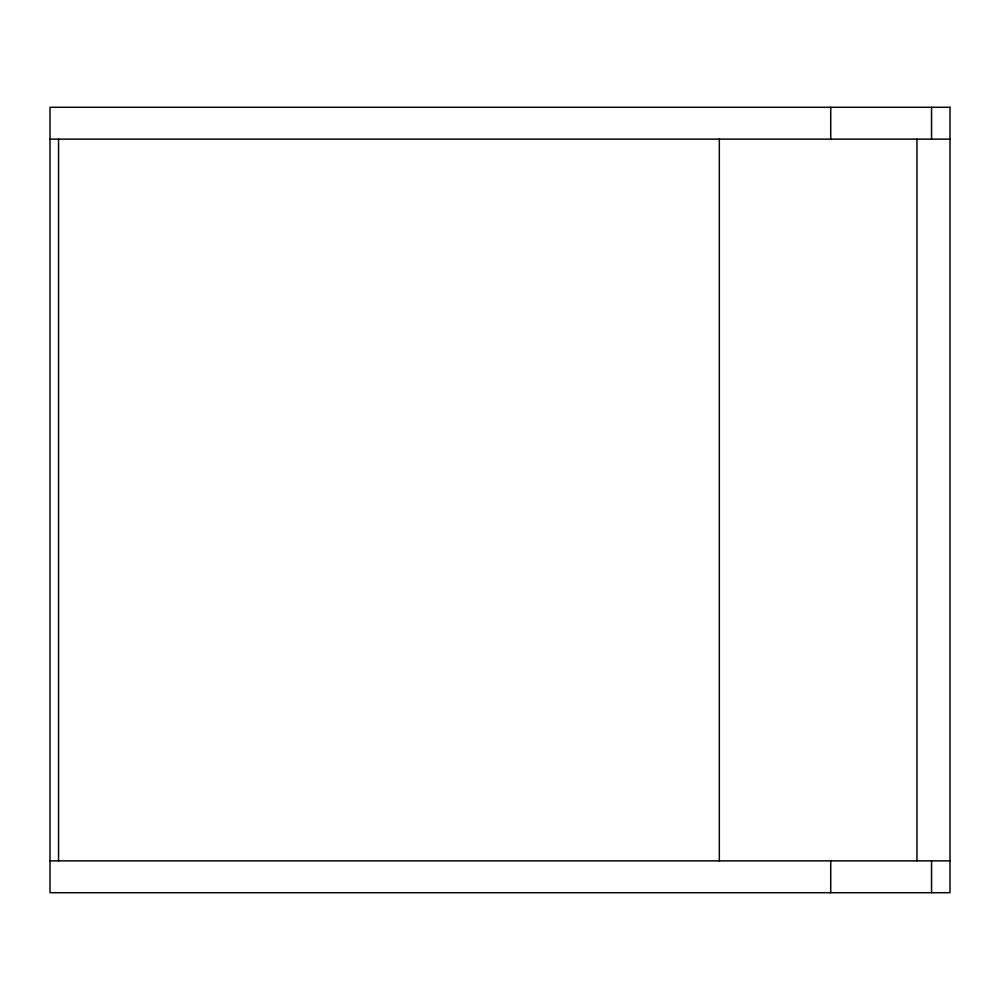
<?xml version="1.0" encoding="UTF-8"?>
<svg xmlns="http://www.w3.org/2000/svg" width="1000" height="1000" viewBox="0 0 1000 1000"><rect width="100%" height="100%" fill="white"/><g stroke="black" fill="none" stroke-linecap="round" stroke-linejoin="round"><path stroke-width="1.5" d="M50 139.125L950 139.125M50 860.875L950 860.875M931.55 107.287L931.55 139.125M931.55 860.875L931.55 892.712M916.963 139.125L916.963 860.875M830.725 107.287L830.725 139.125M830.725 860.875L830.725 892.712M719.312 139.125L719.312 860.875M58.575 139.125L58.575 860.875M950 107.287L50 107.287L50 892.712L950 892.712L950 107.287"/></g></svg>
